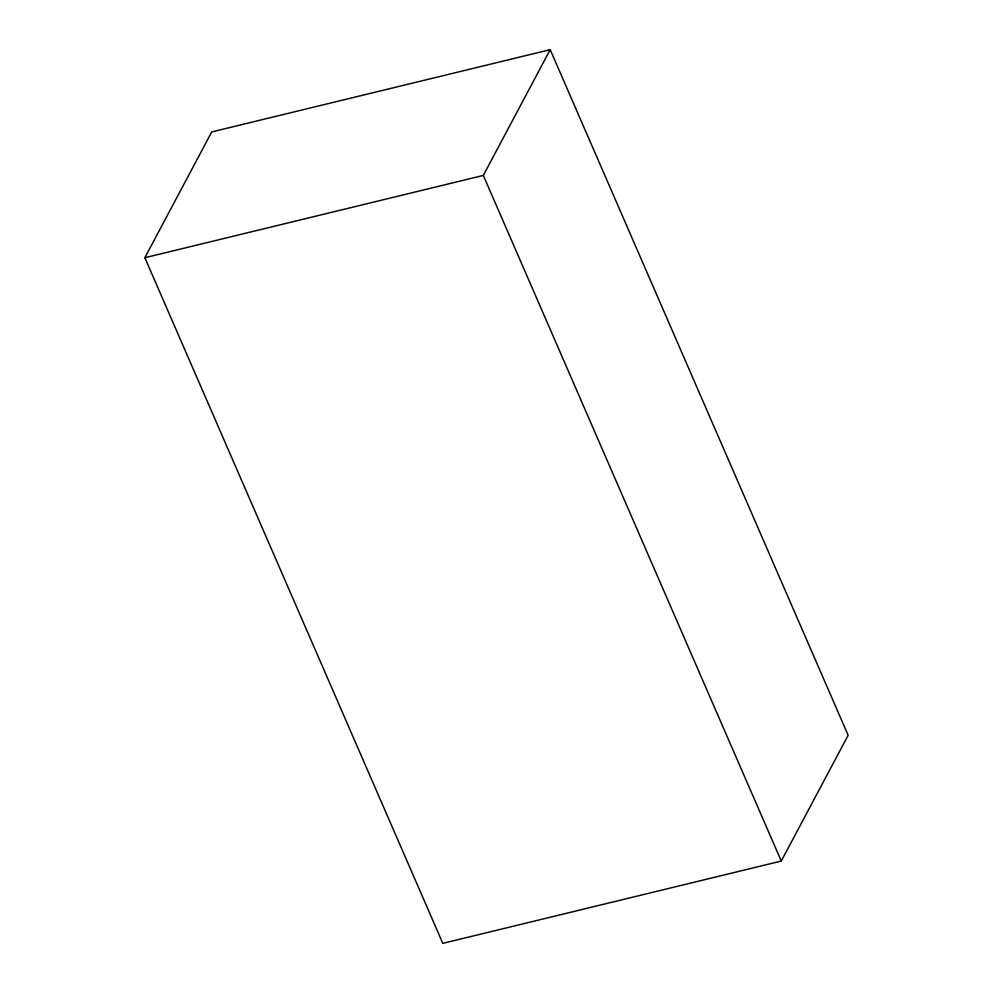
<?xml version="1.0" encoding="UTF-8"?>
<svg xmlns="http://www.w3.org/2000/svg" width="993" height="993" viewBox="0 0 993 993"><rect width="100%" height="100%" fill="white"/><g stroke="black" fill="none" stroke-linecap="round" stroke-linejoin="round"><path stroke-width="1.49" d="M144.854 257.721L211.732 131.932L550.196 49.65L848.146 735.279L781.268 861.068L442.804 943.35L144.854 257.721L483.318 175.438L550.196 49.65M483.318 175.438L781.268 861.068"/></g></svg>
